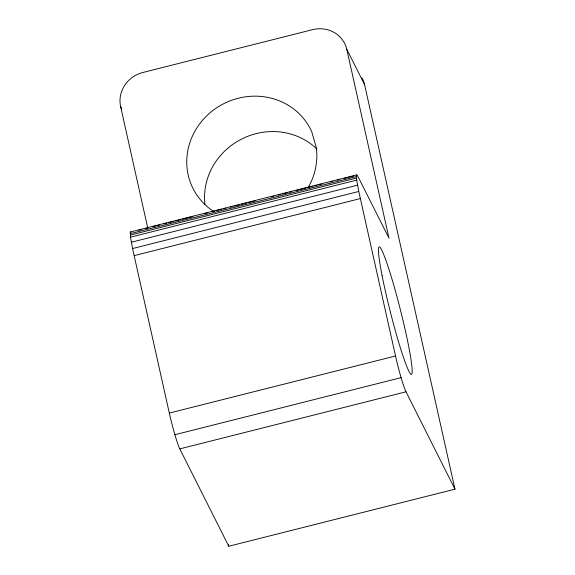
<?xml version="1.0" encoding="UTF-8"?>
<svg xmlns="http://www.w3.org/2000/svg" width="575" height="575" viewBox="0 0 575 575"><rect width="100%" height="100%" fill="white"/><g stroke="black" fill="none" stroke-linecap="round" stroke-linejoin="round"><path stroke-width="0.86" d="M361.97 77.905A29.253 27.521 -26.7 0 1 364.572 84.604L454.976 489.174L228.771 546.25L179.795 448.881A29.253 2.278 75.8 0 1 169.323 413.073L132.566 248.544L130.489 237.18L130.324 231.991L356.536 174.915L357.204 175.145L358.333 177.287L388.988 238.158L346.761 49.198A29.253 27.521 -26.7 0 0 312.527 29.677L142.873 72.486A29.253 27.521 -26.7 0 0 120.621 106.569L147.746 227.973M454.976 489.174L406 391.805A29.253 2.278 75.8 0 1 395.528 355.997L358.778 191.468L356.694 180.104L356.536 174.915M138.827 230.244L141.436 229.59M145.791 228.491L148.4 227.829M152.749 226.737L155.358 226.076M157.097 225.637L159.706 224.976M164.062 223.883L166.671 223.222M168.41 222.784L173.628 221.468M175.368 221.03L180.586 219.708M182.333 219.269L192.769 216.638M204.952 213.562L207.561 212.908M211.909 211.808L214.518 211.147M216.257 210.709L221.483 209.393M223.222 208.955L225.831 208.294M230.18 207.194L232.789 206.54M234.528 206.102L239.753 204.786M241.493 204.341L246.711 203.025M248.45 202.587L255.415 200.833M271.077 196.88L273.686 196.219M278.034 195.126L280.643 194.465M282.382 194.027L287.601 192.711M289.347 192.273L291.956 191.612M296.305 190.512L298.914 189.858M300.653 189.419L305.871 188.097M307.618 187.658L312.836 186.343M314.575 185.905L317.184 185.243M318.924 184.805L321.533 184.151M330.237 181.952L332.846 181.298M337.194 180.198L339.803 179.537M344.159 178.444L346.768 177.783M348.507 177.344L353.726 176.029M130.151 233.68L356.363 176.604M130.288 235.11L356.5 178.034M130.489 237.18L356.694 180.104M131.316 242.248L357.521 185.172M132.566 248.544L358.778 191.468M134.169 255.631L360.374 198.555M169.323 413.073L395.528 355.997M174.879 434.722L401.091 377.653M179.795 448.881L406 391.805M130.324 231.991L130.999 232.221M346.761 49.198L364.572 84.604M120.621 106.569L121.807 108.927M228.376 544.503L228.771 546.25M204.937 204.19A65.816 61.927 -26.7 0 1 242.298 138.712A65.816 61.927 -26.7 0 1 316.897 149.054M308.092 187.615A65.816 61.927 -26.7 0 0 316.228 147.301L311.743 131.74A65.816 61.927 -26.7 0 0 211.19 111.852A65.816 61.927 -26.7 0 0 213.929 211.622M382.088 275.619A65.816 5.132 75.8 0 0 410.952 374.282A65.816 5.132 75.8 0 0 392.768 281.757A65.816 5.132 75.8 0 0 382.088 275.619"/></g></svg>
